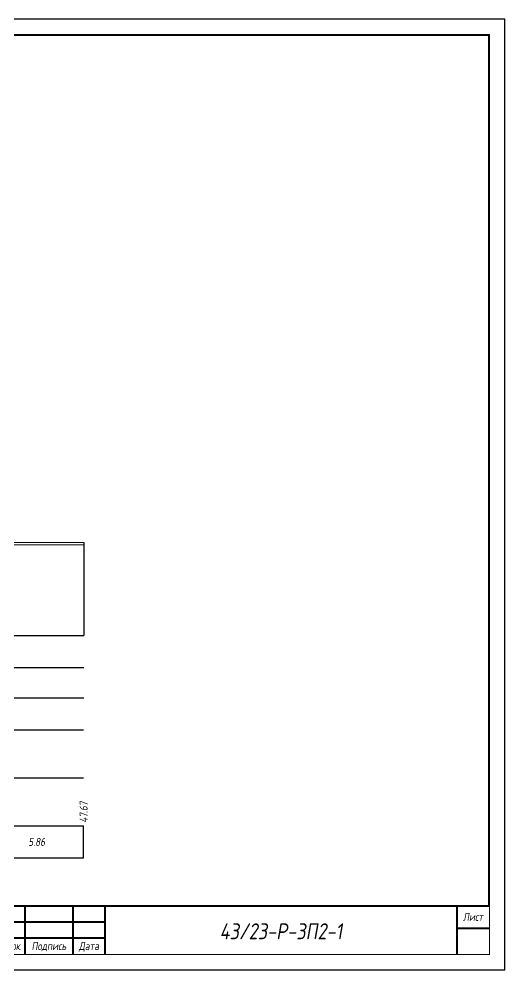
# Model space of a CAD drawing. Extents: x -717 to 1451, y -133302 to 233.
# Drawn here: x 238.1 to 389.9, y -86024.4 to -85727.4 of the extents above; entities that cross this region are included whole.
import ezdxf
from ezdxf.enums import TextEntityAlignment as Align

# ---------------------------------------------------------------- set-up
doc = ezdxf.new("R2010")
doc.units = 0
for name, color, linetype in [('Зарамочное оформление', 7, 'Continuous'), ('Код_510', 7, 'Continuous'), ('Таблица', 7, 'Continuous'), ('Черный поперечник', 3, 'Continuous')]:
    doc.layers.add(name, color=color, linetype=linetype)
doc.layers.add('Контур_2570', color=7, linetype='Continuous', true_color=0x80ff00)
doc.styles.add('М', font='romand.shx', dxfattribs={"width": 0.8, "oblique": 10, "height": 2.5})

# ---------------------------------------------------------------- blocks, each defined once
blk = doc.blocks.new('Штамп')
at = {"linetype": 'Continuous'}
blk.add_wipeout([(199.95, -411.25), (384.95, -411.25), (384.95, -426.25), (199.95, -426.25)], dxfattribs=at).dxf.layer = 'Зарамочное оформление'
at = {"layer": 'Зарамочное оформление', "linetype": 'Continuous', "lineweight": -3, "const_width": 0.6, "flags": 128}
for points in [[(199.95, -426.25), (199.95, -411.25), (384.95, -411.25)], [(209.95, -411.25), (209.95, -426.25)], [(219.95, -411.25), (219.95, -426.25)], [(229.95, -411.25), (229.95, -426.25)], [(239.95, -411.25), (239.95, -426.25)], [(254.95, -411.25), (254.95, -426.25)], [(264.95, -411.25), (264.95, -426.25)], [(374.95, -411.25), (374.95, -426.25)], [(199.95, -416.25), (264.95, -416.25)], [(374.95, -418.25), (384.95, -418.25)], [(199.95, -421.25), (264.95, -421.25)]]:
    blk.add_lwpolyline(points, dxfattribs=at)
at = {"linetype": 'Continuous', "insert": (319.95, -419.17), "char_height": 5, "width": 110, "attachment_point": 5, "style": 'М'}
blk.add_mtext('{\\Q10;\\W0.8;43/23-Р-ЗП2-1}', dxfattribs=at)
at = {"layer": 'Зарамочное оформление', "linetype": 'Continuous', "style": 'М', "oblique": 10}
for s, width, p in [('Лист', 0.8, (379.95, -414.66)), ('Изм.', 0.8, (204.95, -423.75)), ('Кол.уч.', 0.7, (214.95, -423.75)), ('Лист', 0.8, (224.95, -423.75)), ('N док.', 0.7, (235.28, -423.75)), ('Подпись', 0.8, (247.45, -423.75)), ('Дата', 0.8, (259.95, -423.75))]:
    blk.add_text(s, height=2.5, dxfattribs=dict(at, width=width)).set_placement(p, align=Align.MIDDLE_CENTER)
blk = doc.blocks.new('шифр')
blk.add_blockref('Штамп', (0, -85653))

msp = doc.modelspace()

# ---------------------------------------------------------------- linework, layer by layer
at = {"flags": 128}
msp.add_lwpolyline([(-30.054, -86024.421), (389.946, -86024.421), (389.946, -85727.421), (-30.054, -85727.421)], close=True, dxfattribs=at)
at = {"const_width": 0.6, "flags": 128}
msp.add_lwpolyline([(-10.054, -86019.421), (384.946, -86019.421), (384.946, -85732.421), (-10.054, -85732.421)], close=True, dxfattribs=at)
at = {"layer": 'Код_510'}
msp.add_line((258.286, -85989.421), (258.286, -85979.421), dxfattribs=at)
at = {"layer": 'Контур_2570', "flags": 128}
msp.add_lwpolyline([(82.35, -85899.811), (90.62, -85900.738), (90.986, -85900.75), (90.986, -85900.75), (92.889, -85900.113), (96.227, -85899.05), (113.705, -85893.678), (113.705, -85892.928), (123.356, -85892.232), (129.298, -85891.908), (138.262, -85891.676), (153.79, -85891.288), (162.687, -85891.441), (167.093, -85891.506), (178.258, -85891.669), (188.648, -85891.77), (194.334, -85891.779), (194.334, -85892.529), (205.223, -85894.445), (208.932, -85895.373), (219.926, -85892.264), (222.929, -85891.514), (229.022, -85891.583), (258.341, -85891.688)], dxfattribs=at)
at = {"layer": 'Таблица'}
for p, q in [((82.35, -85920), (258.341, -85920)), ((82.35, -85930), (258.341, -85930)), ((82.35, -85939.421), (258.341, -85939.421)), ((82.296, -85949.421), (258.286, -85949.421)), ((82.296, -85964.421), (258.286, -85964.421)), ((82.296, -85979.421), (258.286, -85979.421)), ((82.296, -85989.421), (258.286, -85989.421))]:
    msp.add_line(p, q, dxfattribs=at)
at = {"layer": 'Черный поперечник', "color": 7}
msp.add_line((258.341, -85890.938), (258.341, -85920), dxfattribs=at)
at = {"layer": 'Черный поперечник', "flags": 128}
msp.add_lwpolyline([(82.35, -85899.061), (90.62, -85899.988), (90.986, -85900), (92.889, -85899.363), (96.227, -85898.3), (113.705, -85892.928), (123.356, -85892.232), (129.298, -85891.908), (138.262, -85891.676), (153.79, -85891.288), (162.687, -85891.441), (167.093, -85891.506), (178.258, -85891.669), (188.648, -85891.77), (194.334, -85891.779), (205.223, -85893.695), (208.932, -85894.623), (219.926, -85891.514), (222.929, -85890.764), (229.022, -85890.833), (258.341, -85890.938)], dxfattribs=at)

# ---------------------------------------------------------------- texts
at = {"linetype": 'Continuous', "style": 'М', "oblique": 10, "width": 0.8}
msp.add_text('281', height=2.5, dxfattribs=at).set_placement((380.312, -86015.509), align=Align.MIDDLE)
at = {"layer": 'Код_510', "style": 'М', "oblique": 10, "width": 0.8}
msp.add_text('47.67', height=2.5, rotation=90, dxfattribs=at).set_placement((258.286, -85978.421), align=Align.MIDDLE_LEFT)
msp.add_text('5.86', height=2.5, dxfattribs=at).set_placement((243.627, -85984.421), align=Align.MIDDLE_CENTER)

# ---------------------------------------------------------------- next in the draw order: block references
msp.add_blockref('шифр', (0, 59.829))

doc.saveas('drawing.dxf')
